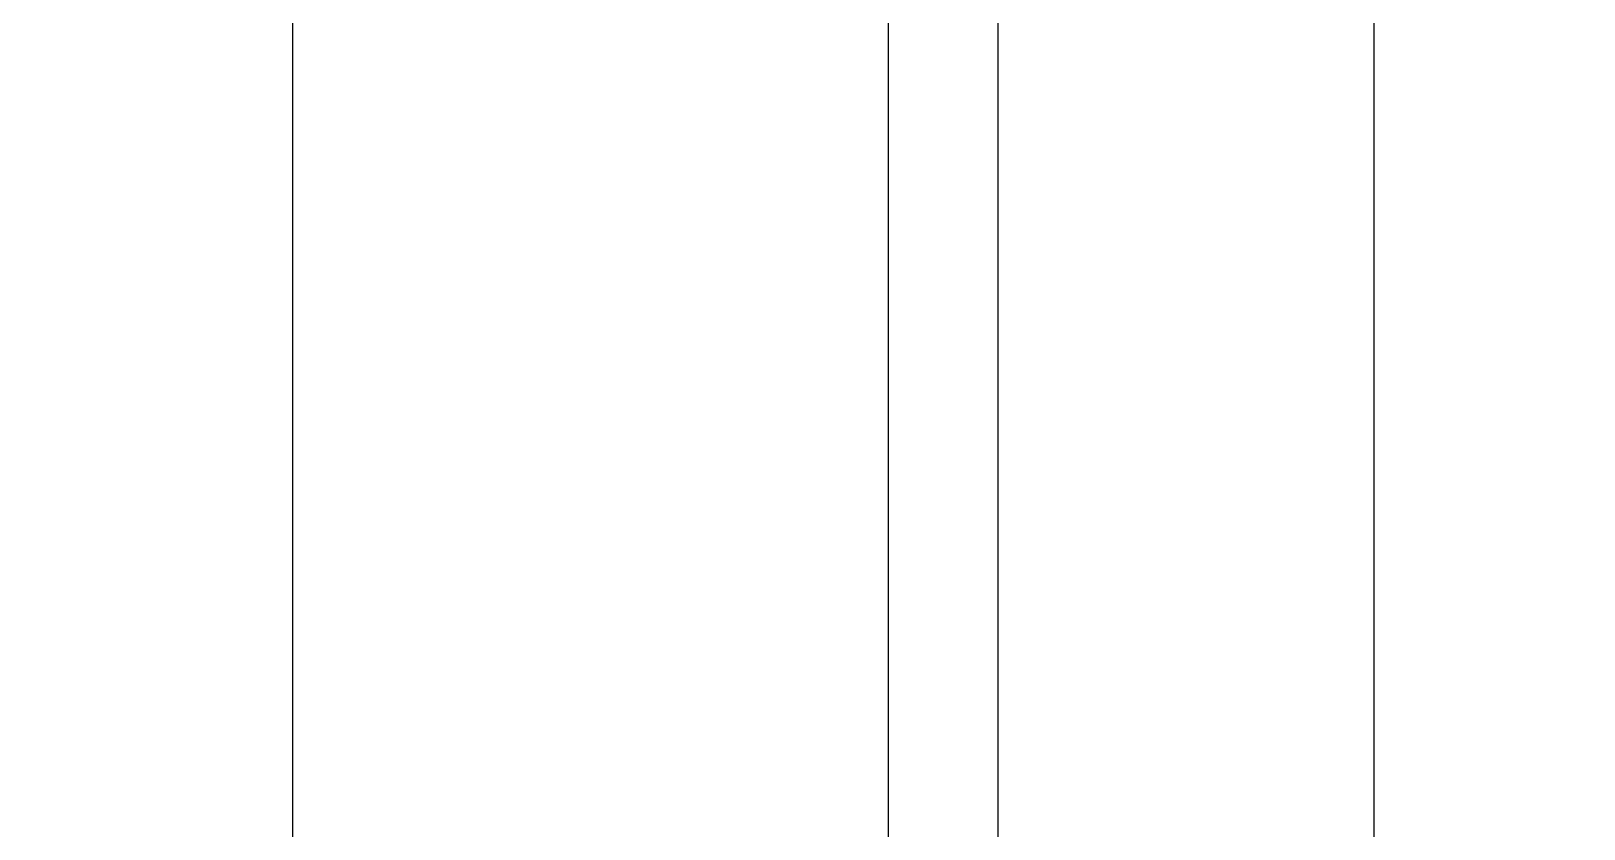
# Model space of a CAD drawing. Extents: x 747954 to 748544, y 4316381 to 4317408.
# Drawn here: x 748185.85 to 748200.01, y 4317322.16 to 4317329.44 of the extents above; entities that cross this region are included whole.
import ezdxf

# ---------------------------------------------------------------- set-up
doc = ezdxf.new("R2010")
doc.units = 0
doc.layers.get('0').update_dxf_attribs({"linetype": 'CONTINUOUS'})

msp = doc.modelspace()

# ---------------------------------------------------------------- linework, layer by layer
at = {"color": 0, "linetype": 'CONTINUOUS'}
for p, q in [((748193.67, 4317281.01), (748193.67, 4317381.01)), ((748193.67, 4317281.01), (748193.67, 4317381.01)), ((748194.67, 4317281.01), (748194.67, 4317381.01)), ((748194.67, 4317281.01), (748194.67, 4317381.01))]:
    msp.add_line(p, q, dxfattribs=at)

# ---------------------------------------------------------------- meshes
mesh = msp.add_polyface(dxfattribs=at)
corners = [(747954.5, 4316381), (747954.5, 4316381), (747954.5, 4316571.962), (748262.5, 4316381), (747954.5, 4316746.493), (748544, 4316381), (747954.5, 4317407.5), (748544, 4317042.007), (748544, 4317407.5)]
mesh.append_faces([[corners[k] for k in face] for face in [(0, 1, 3, 2), (2, 3, 5, 4), (4, 5, 7, 6), (6, 7, 8, 8)]], dxfattribs={"vtx0": -1, "vtx2": -1, "color": 0})
mesh = msp.add_polyface(dxfattribs=at)
corners = [(747964.5, 4317221), (747964.5, 4317221), (747964.5, 4317395.271), (748245.58, 4317221), (747964.5, 4317401.5), (748245.58, 4317227.229), (748245.58, 4317401.5)]
mesh.append_faces([[corners[k] for k in face] for face in [(0, 1, 3, 2), (2, 3, 5, 4), (4, 5, 6, 6)]], dxfattribs={"vtx0": -1, "vtx2": -1, "color": 0})
mesh = msp.add_polyface(dxfattribs=at)
corners = [(748188.23, 4317228.19), (748188.23, 4317228.19), (748188.23, 4317234.309), (748198.1, 4317228.19), (748188.23, 4317394.66), (748198.1, 4317388.541), (748198.1, 4317394.66)]
mesh.append_faces([[corners[k] for k in face] for face in [(0, 1, 3, 2), (2, 3, 5, 4), (4, 5, 6, 6)]], dxfattribs={"vtx0": -1, "vtx2": -1, "color": 0})

doc.saveas('drawing.dxf')
